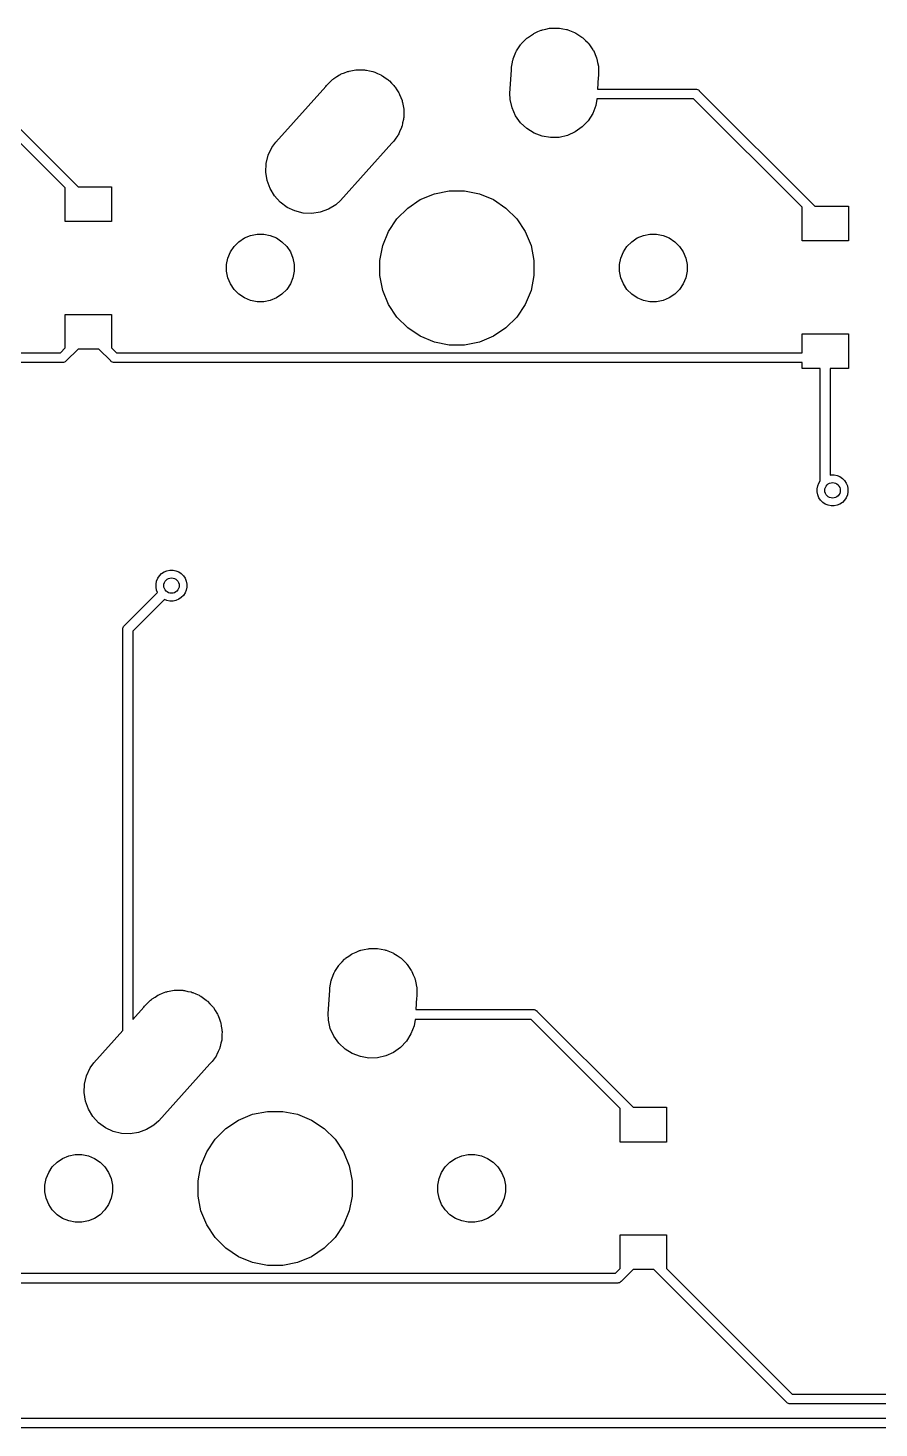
# Model space of a CAD drawing. Extents: x -26.1 to -7.5, y -7.6 to -2.3.
# Drawn here: x -19.154 to -18.288, y -3.714 to -2.288 of the extents above; entities that cross this region are included whole.
import ezdxf

# ---------------------------------------------------------------- set-up
doc = ezdxf.new("R2010")
doc.units = 0
doc.header["$MEASUREMENT"] = 0
doc.layers.add('BLACK', color=7, linetype='CONTINUOUS')

msp = doc.modelspace()

# ---------------------------------------------------------------- linework, layer by layer
at = {"layer": 'BLACK', "linetype": 'CONTINUOUS'}
for p, q in [((-18.6426, -2.29603), (-18.6396, -2.29388)), ((-18.6396, -2.29388), (-18.639, -2.29361)), ((-18.639, -2.29361), (-18.6385, -2.29325)), ((-18.6385, -2.29325), (-18.635, -2.29183)), ((-18.635, -2.29183), (-18.6317, -2.29031)), ((-18.6317, -2.29031), (-18.631, -2.29016)), ((-18.631, -2.29016), (-18.6304, -2.28991)), ((-18.6304, -2.28991), (-18.6268, -2.28919)), ((-18.6268, -2.28919), (-18.6232, -2.28836)), ((-18.6232, -2.28836), (-18.6225, -2.28834)), ((-18.6225, -2.28834), (-18.6219, -2.28821)), ((-18.6219, -2.28821), (-18.6181, -2.28821)), ((-18.6181, -2.28821), (-18.6144, -2.2881)), ((-18.6144, -2.2881), (-18.6138, -2.28821)), ((-18.6138, -2.28821), (-18.6131, -2.28821)), ((-18.6131, -2.28821), (-18.6095, -2.28893)), ((-18.6095, -2.28893), (-18.6058, -2.28955)), ((-18.6058, -2.28955), (-18.6052, -2.28978)), ((-18.6052, -2.28978), (-18.6046, -2.28991)), ((-18.6046, -2.28991), (-18.6011, -2.29133)), ((-18.6011, -2.29133), (-18.5977, -2.29265)), ((-18.5977, -2.29265), (-18.5971, -2.293)), ((-18.5971, -2.293), (-18.5965, -2.29325)), ((-18.5965, -2.29325), (-18.5934, -2.29531)), ((-18.5934, -2.29531), (-18.5903, -2.29728)), ((-18.6568, -2.31152), (-18.6547, -2.30843)), ((-18.6547, -2.30843), (-18.6527, -2.30529)), ((-18.6527, -2.30529), (-18.6523, -2.30481)), ((-18.6523, -2.30481), (-18.6519, -2.30427)), ((-18.6519, -2.30427), (-18.6493, -2.30164)), ((-18.6493, -2.30164), (-18.6467, -2.29894)), ((-18.6467, -2.29894), (-18.6462, -2.29856)), ((-18.6462, -2.29856), (-18.6457, -2.2981)), ((-18.6457, -2.2981), (-18.6426, -2.29603)), ((-18.5903, -2.29728), (-18.5898, -2.29773)), ((-18.5898, -2.29773), (-18.5893, -2.2981)), ((-18.5893, -2.2981), (-18.5866, -2.30072)), ((-18.5866, -2.30072), (-18.5839, -2.30327)), ((-18.5839, -2.30327), (-18.5836, -2.3038)), ((-18.5836, -2.3038), (-18.5831, -2.30427)), ((-18.5831, -2.30427), (-18.581, -2.30735)), ((-18.581, -2.30735), (-18.5789, -2.31038)), ((-18.6611, -2.32449), (-18.6604, -2.32083)), ((-18.6604, -2.32083), (-18.6602, -2.32022)), ((-18.6602, -2.32022), (-18.6601, -2.31958)), ((-18.6601, -2.31958), (-18.6587, -2.31615)), ((-18.6587, -2.31615), (-18.6573, -2.31268)), ((-18.6573, -2.31268), (-18.657, -2.31213)), ((-18.657, -2.31213), (-18.6568, -2.31152)), ((-18.5789, -2.31038), (-18.5786, -2.31098)), ((-18.5786, -2.31098), (-18.5782, -2.31152)), ((-18.5782, -2.31152), (-18.5768, -2.31495)), ((-18.5768, -2.31495), (-18.5753, -2.31834)), ((-18.5753, -2.31834), (-18.5752, -2.31898)), ((-18.5752, -2.31898), (-18.5749, -2.31958)), ((-18.5749, -2.31958), (-18.5742, -2.32322)), ((-18.5742, -2.32322), (-18.5734, -2.32684)), ((-18.8426, -2.33941), (-18.8397, -2.33765)), ((-18.8397, -2.33765), (-18.8369, -2.33577)), ((-18.8369, -2.33577), (-18.836, -2.33539)), ((-18.836, -2.33539), (-18.8352, -2.33488)), ((-18.8352, -2.33488), (-18.832, -2.33373)), ((-18.832, -2.33373), (-18.8288, -2.33243)), ((-18.8288, -2.33243), (-18.8279, -2.33224)), ((-18.8279, -2.33224), (-18.827, -2.3319)), ((-18.827, -2.3319), (-18.8236, -2.33139)), ((-18.8236, -2.33139), (-18.8203, -2.33073)), ((-18.8203, -2.33073), (-18.8193, -2.33073)), ((-18.8193, -2.33073), (-18.8183, -2.33058)), ((-18.8183, -2.33058), (-18.8149, -2.33073)), ((-18.8149, -2.33073), (-18.8116, -2.33073)), ((-18.8116, -2.33073), (-18.8106, -2.33092)), ((-18.8106, -2.33092), (-18.8096, -2.33096)), ((-18.8096, -2.33096), (-18.8063, -2.33177)), ((-18.8063, -2.33177), (-18.803, -2.33243)), ((-18.803, -2.33243), (-18.8021, -2.33281)), ((-18.8021, -2.33281), (-18.8011, -2.33304)), ((-18.8011, -2.33304), (-18.7981, -2.33447)), ((-18.7981, -2.33447), (-18.7949, -2.33577)), ((-18.7949, -2.33577), (-18.7941, -2.33632)), ((-18.7941, -2.33632), (-18.7932, -2.33673)), ((-18.7932, -2.33673), (-18.7905, -2.33874)), ((-18.6634, -2.35446), (-18.6618, -2.33098)), ((-18.6618, -2.32814), (-18.6611, -2.32449)), ((-18.6618, -2.33098), (-18.6618, -2.32814)), ((-18.5735, -2.33837), (-18.5743, -2.35033)), ((-18.5732, -2.33686), (-18.5735, -2.33837)), ((-18.5734, -2.32684), (-18.5733, -2.3275)), ((-18.5733, -2.3275), (-18.5732, -2.32814)), ((-18.5732, -2.32814), (-18.5732, -2.33185)), ((-18.5732, -2.33185), (-18.5732, -2.33338)), ((-18.5732, -2.33338), (-18.5732, -2.33403)), ((-18.5732, -2.33403), (-18.5732, -2.33686)), ((-19.201, -2.35197), (-19.1031, -2.44982)), ((-18.9019, -2.40454), (-18.851, -2.34779)), ((-18.851, -2.34779), (-18.8503, -2.34679)), ((-18.8503, -2.34679), (-18.8481, -2.34455)), ((-18.8481, -2.34455), (-18.8474, -2.34382)), ((-18.8474, -2.34382), (-18.8466, -2.34301)), ((-18.8466, -2.34301), (-18.8442, -2.34062)), ((-18.8442, -2.34062), (-18.8433, -2.34007)), ((-18.8433, -2.34007), (-18.8426, -2.33941)), ((-18.7905, -2.33874), (-18.7877, -2.34062)), ((-18.7877, -2.34062), (-18.787, -2.34131)), ((-18.787, -2.34131), (-18.7862, -2.34189)), ((-18.7862, -2.34189), (-18.7839, -2.34439)), ((-18.7839, -2.34439), (-18.7815, -2.34679)), ((-18.7815, -2.34679), (-18.781, -2.3476)), ((-18.781, -2.3476), (-18.7803, -2.34833)), ((-18.7803, -2.34833), (-18.7786, -2.35123)), ((-18.7786, -2.35123), (-18.7767, -2.35404)), ((-18.5743, -2.35033), (-18.4746, -2.35033)), ((-18.4746, -2.35033), (-18.4744, -2.35031)), ((-18.4744, -2.35031), (-18.4741, -2.35033)), ((-18.4741, -2.35033), (-18.4734, -2.35041)), ((-18.4734, -2.35041), (-18.4725, -2.35069)), ((-18.4725, -2.35069), (-18.4716, -2.35116)), ((-18.4716, -2.35116), (-18.4708, -2.35178)), ((-18.4708, -2.35178), (-18.4707, -2.35197)), ((-18.4707, -2.35197), (-18.3531, -2.46951)), ((-19.1161, -2.45099), (-19.2068, -2.36033)), ((-18.7767, -2.35404), (-18.7763, -2.35495)), ((-18.7763, -2.35495), (-18.7758, -2.35579)), ((-18.7758, -2.35579), (-18.7746, -2.35897)), ((-18.7746, -2.35897), (-18.7733, -2.3621)), ((-18.7733, -2.3621), (-18.7731, -2.36306)), ((-18.7731, -2.36306), (-18.7728, -2.36399)), ((-18.7728, -2.36399), (-18.7723, -2.36734)), ((-18.6632, -2.36099), (-18.6634, -2.35446)), ((-18.6613, -2.3695), (-18.6632, -2.36099)), ((-18.575, -2.36055), (-18.5761, -2.367)), ((-18.4765, -2.36033), (-18.575, -2.36033)), ((-18.575, -2.36033), (-18.575, -2.36055)), ((-18.3661, -2.47067), (-18.4765, -2.36033)), ((-18.7723, -2.36734), (-18.7716, -2.37066)), ((-18.7718, -2.38035), (-18.7719, -2.38133)), ((-18.7716, -2.37938), (-18.7718, -2.38035)), ((-18.7716, -2.37066), (-18.7716, -2.37164)), ((-18.7716, -2.37164), (-18.7715, -2.37261)), ((-18.7715, -2.37261), (-18.7716, -2.376)), ((-18.7716, -2.376), (-18.7716, -2.37938)), ((-18.6577, -2.37746), (-18.6613, -2.3695)), ((-18.6526, -2.38457), (-18.6577, -2.37746)), ((-18.5792, -2.37515), (-18.5839, -2.38255)), ((-18.5761, -2.367), (-18.5792, -2.37515)), ((-18.7754, -2.39287), (-18.7767, -2.396)), ((-18.7739, -2.3898), (-18.7754, -2.39287)), ((-18.7737, -2.38885), (-18.7739, -2.3898)), ((-18.7733, -2.38794), (-18.7737, -2.38885)), ((-18.7727, -2.38462), (-18.7733, -2.38794)), ((-18.7719, -2.38133), (-18.7727, -2.38462)), ((-18.6463, -2.39055), (-18.6526, -2.38457)), ((-18.6389, -2.39518), (-18.6463, -2.39055)), ((-18.6307, -2.39828), (-18.6389, -2.39518)), ((-18.597, -2.39395), (-18.6049, -2.39753)), ((-18.5898, -2.3889), (-18.597, -2.39395)), ((-18.5839, -2.38255), (-18.5898, -2.3889)), ((-18.9058, -2.40981), (-18.9019, -2.40454)), ((-18.7838, -2.40549), (-18.836, -2.4637)), ((-18.7815, -2.40325), (-18.7838, -2.40549)), ((-18.7796, -2.40044), (-18.7815, -2.40325)), ((-18.7776, -2.39771), (-18.7796, -2.40044)), ((-18.7772, -2.39682), (-18.7776, -2.39771)), ((-18.7767, -2.396), (-18.7772, -2.39682)), ((-18.6221, -2.39973), (-18.6307, -2.39828)), ((-18.6134, -2.39948), (-18.6221, -2.39973)), ((-18.6049, -2.39753), (-18.6134, -2.39948)), ((-18.9116, -2.42619), (-18.9095, -2.41772)), ((-18.9095, -2.41772), (-18.9058, -2.40981)), ((-18.9119, -2.43491), (-18.9116, -2.42619)), ((-18.9106, -2.44353), (-18.9119, -2.43491)), ((-19.1161, -2.48526), (-19.1161, -2.45099)), ((-19.1031, -2.44982), (-19.0689, -2.44982)), ((-19.0689, -2.44982), (-19.0689, -2.48526)), ((-18.9076, -2.45173), (-18.9106, -2.44353)), ((-18.9031, -2.45919), (-18.9076, -2.45173)), ((-18.8972, -2.46563), (-18.9031, -2.45919)), ((-18.8902, -2.47079), (-18.8972, -2.46563)), ((-18.836, -2.4637), (-18.8408, -2.46811)), ((-18.7675, -2.47153), (-18.7547, -2.46293)), ((-18.7547, -2.46293), (-18.7404, -2.45702)), ((-18.7404, -2.45702), (-18.7252, -2.454)), ((-18.7252, -2.454), (-18.7098, -2.454)), ((-18.7098, -2.454), (-18.6946, -2.45702)), ((-18.6946, -2.45702), (-18.6803, -2.46293)), ((-18.6803, -2.46293), (-18.6675, -2.47153)), ((-18.8823, -2.47448), (-18.8902, -2.47079)), ((-18.8738, -2.47656), (-18.8823, -2.47448)), ((-18.8651, -2.47694), (-18.8738, -2.47656)), ((-18.8565, -2.47562), (-18.8651, -2.47694)), ((-18.8483, -2.47264), (-18.8565, -2.47562)), ((-18.8408, -2.46811), (-18.8483, -2.47264)), ((-18.7785, -2.48246), (-18.7675, -2.47153)), ((-18.6675, -2.47153), (-18.6565, -2.48246)), ((-18.3661, -2.50494), (-18.3661, -2.47067)), ((-18.3531, -2.46951), (-18.3189, -2.46951)), ((-18.3189, -2.46951), (-18.3189, -2.50494)), ((-19.0689, -2.48526), (-19.1161, -2.48526)), ((-18.793, -2.5096), (-18.7871, -2.49532)), ((-18.7871, -2.49532), (-18.7785, -2.48246)), ((-18.6565, -2.48246), (-18.6479, -2.49532)), ((-18.6479, -2.49532), (-18.642, -2.5096)), ((-18.9443, -2.51054), (-18.9395, -2.50574)), ((-18.9395, -2.50574), (-18.9338, -2.50197)), ((-18.9338, -2.50197), (-18.9275, -2.49938)), ((-18.9275, -2.49938), (-18.9209, -2.49805)), ((-18.9209, -2.49805), (-18.9141, -2.49805)), ((-18.9141, -2.49805), (-18.9075, -2.49938)), ((-18.9075, -2.49938), (-18.9012, -2.50197)), ((-18.9012, -2.50197), (-18.8955, -2.50574)), ((-18.8955, -2.50574), (-18.8907, -2.51054)), ((-18.5443, -2.51054), (-18.5395, -2.50574)), ((-18.5395, -2.50574), (-18.5338, -2.50197)), ((-18.5338, -2.50197), (-18.5275, -2.49938)), ((-18.5275, -2.49938), (-18.5209, -2.49805)), ((-18.5209, -2.49805), (-18.5141, -2.49805)), ((-18.5141, -2.49805), (-18.5075, -2.49938)), ((-18.5075, -2.49938), (-18.5012, -2.50197)), ((-18.5012, -2.50197), (-18.4955, -2.50574)), ((-18.4955, -2.50574), (-18.4907, -2.51054)), ((-18.3189, -2.50494), (-18.3661, -2.50494)), ((-18.9519, -2.52911), (-18.9506, -2.52245)), ((-18.9506, -2.52245), (-18.948, -2.51618)), ((-18.948, -2.51618), (-18.9443, -2.51054)), ((-18.8907, -2.51054), (-18.887, -2.51618)), ((-18.887, -2.51618), (-18.8844, -2.52245)), ((-18.8844, -2.52245), (-18.8831, -2.52911)), ((-18.796, -2.52477), (-18.793, -2.5096)), ((-18.642, -2.5096), (-18.639, -2.52477)), ((-18.5519, -2.52911), (-18.5506, -2.52245)), ((-18.5506, -2.52245), (-18.548, -2.51618)), ((-18.548, -2.51618), (-18.5443, -2.51054)), ((-18.4907, -2.51054), (-18.487, -2.51618)), ((-18.487, -2.51618), (-18.4844, -2.52245)), ((-18.4844, -2.52245), (-18.4831, -2.52911)), ((-18.9519, -2.53589), (-18.9519, -2.52911)), ((-18.9506, -2.54255), (-18.9519, -2.53589)), ((-18.8831, -2.53589), (-18.8844, -2.54255)), ((-18.8831, -2.52911), (-18.8831, -2.53589)), ((-18.796, -2.54023), (-18.796, -2.52477)), ((-18.639, -2.52477), (-18.639, -2.54023)), ((-18.5519, -2.53589), (-18.5519, -2.52911)), ((-18.5506, -2.54255), (-18.5519, -2.53589)), ((-18.4831, -2.53589), (-18.4844, -2.54255)), ((-18.4831, -2.52911), (-18.4831, -2.53589)), ((-18.948, -2.54882), (-18.9506, -2.54255)), ((-18.9443, -2.55446), (-18.948, -2.54882)), ((-18.887, -2.54882), (-18.8907, -2.55446)), ((-18.8844, -2.54255), (-18.887, -2.54882)), ((-18.793, -2.5554), (-18.796, -2.54023)), ((-18.639, -2.54023), (-18.642, -2.5554)), ((-18.548, -2.54882), (-18.5506, -2.54255)), ((-18.5443, -2.55446), (-18.548, -2.54882)), ((-18.487, -2.54882), (-18.4907, -2.55446)), ((-18.4844, -2.54255), (-18.487, -2.54882)), ((-18.9395, -2.55926), (-18.9443, -2.55446)), ((-18.9338, -2.56303), (-18.9395, -2.55926)), ((-18.9275, -2.56562), (-18.9338, -2.56303)), ((-18.9209, -2.56695), (-18.9275, -2.56562)), ((-18.9075, -2.56562), (-18.9141, -2.56695)), ((-18.9012, -2.56303), (-18.9075, -2.56562)), ((-18.8955, -2.55926), (-18.9012, -2.56303)), ((-18.8907, -2.55446), (-18.8955, -2.55926)), ((-18.7871, -2.56968), (-18.793, -2.5554)), ((-18.642, -2.5554), (-18.6479, -2.56968)), ((-18.5395, -2.55926), (-18.5443, -2.55446)), ((-18.5338, -2.56303), (-18.5395, -2.55926)), ((-18.5275, -2.56562), (-18.5338, -2.56303)), ((-18.5209, -2.56695), (-18.5275, -2.56562)), ((-18.5075, -2.56562), (-18.5141, -2.56695)), ((-18.5012, -2.56303), (-18.5075, -2.56562)), ((-18.4955, -2.55926), (-18.5012, -2.56303)), ((-18.4907, -2.55446), (-18.4955, -2.55926)), ((-19.1161, -2.61401), (-19.1161, -2.57974)), ((-19.1161, -2.57974), (-19.0689, -2.57974)), ((-19.0689, -2.57974), (-19.0689, -2.61401)), ((-18.9141, -2.56695), (-18.9209, -2.56695)), ((-18.7785, -2.58254), (-18.7871, -2.56968)), ((-18.6479, -2.56968), (-18.6565, -2.58254)), ((-18.5141, -2.56695), (-18.5209, -2.56695)), ((-18.7675, -2.59347), (-18.7785, -2.58254)), ((-18.7547, -2.60207), (-18.7675, -2.59347)), ((-18.6675, -2.59347), (-18.6803, -2.60207)), ((-18.6565, -2.58254), (-18.6675, -2.59347)), ((-18.7404, -2.60798), (-18.7547, -2.60207)), ((-18.7252, -2.611), (-18.7404, -2.60798)), ((-18.6946, -2.60798), (-18.7098, -2.611)), ((-18.6803, -2.60207), (-18.6946, -2.60798)), ((-18.3661, -2.61887), (-18.3661, -2.59943)), ((-18.3661, -2.59943), (-18.3189, -2.59943)), ((-18.3189, -2.59943), (-18.3189, -2.63486)), ((-20.189, -2.61887), (-19.121, -2.61887)), ((-19.121, -2.61887), (-19.1161, -2.61401)), ((-19.1031, -2.61518), (-19.1152, -2.62724)), ((-19.0819, -2.61518), (-19.1031, -2.61518)), ((-19.0698, -2.62724), (-19.0819, -2.61518)), ((-19.0689, -2.61401), (-19.064, -2.61887)), ((-19.064, -2.61887), (-18.3661, -2.61887)), ((-18.7098, -2.611), (-18.7252, -2.611)), ((-19.1192, -2.62887), (-20.1908, -2.62887)), ((-19.1189, -2.6289), (-19.1192, -2.62887)), ((-19.1187, -2.62887), (-19.1189, -2.6289)), ((-19.1179, -2.6288), (-19.1187, -2.62887)), ((-19.117, -2.62852), (-19.1179, -2.6288)), ((-19.1161, -2.62805), (-19.117, -2.62852)), ((-19.1154, -2.62743), (-19.1161, -2.62805)), ((-19.1152, -2.62724), (-19.1154, -2.62743)), ((-19.0696, -2.62743), (-19.0698, -2.62724)), ((-19.0689, -2.62805), (-19.0696, -2.62743)), ((-19.068, -2.62852), (-19.0689, -2.62805)), ((-19.0671, -2.6288), (-19.068, -2.62852)), ((-19.0663, -2.62887), (-19.0671, -2.6288)), ((-19.0661, -2.6289), (-19.0663, -2.62887)), ((-19.0663, -2.62887), (-19.0663, -2.62887)), ((-19.0658, -2.62887), (-19.0661, -2.6289)), ((-18.3661, -2.62887), (-19.0658, -2.62887)), ((-18.3661, -2.63486), (-18.3661, -2.62887)), ((-18.3475, -2.63486), (-18.3661, -2.63486)), ((-18.3475, -2.74936), (-18.3475, -2.63486)), ((-18.3189, -2.63486), (-18.3375, -2.63486)), ((-18.3375, -2.63486), (-18.3375, -2.74344)), ((-18.3501, -2.75441), (-18.349, -2.75154)), ((-18.349, -2.75154), (-18.3475, -2.74936)), ((-18.3375, -2.74344), (-18.3366, -2.74325)), ((-18.3366, -2.74325), (-18.3334, -2.74325)), ((-18.3334, -2.74325), (-18.3304, -2.74386)), ((-18.3304, -2.74386), (-18.3275, -2.74504)), ((-18.3275, -2.74504), (-18.325, -2.74677)), ((-18.325, -2.74677), (-18.3228, -2.74896)), ((-18.3228, -2.74896), (-18.321, -2.75154)), ((-18.321, -2.75154), (-18.3199, -2.75441)), ((-18.3507, -2.75745), (-18.3501, -2.75441)), ((-18.3507, -2.76055), (-18.3507, -2.75745)), ((-18.3501, -2.76359), (-18.3507, -2.76055)), ((-18.349, -2.76646), (-18.3501, -2.76359)), ((-18.3199, -2.76359), (-18.321, -2.76646)), ((-18.3199, -2.75441), (-18.3193, -2.75745)), ((-18.3193, -2.76055), (-18.3199, -2.76359)), ((-18.3193, -2.75745), (-18.3193, -2.76055)), ((-18.3472, -2.76904), (-18.349, -2.76646)), ((-18.345, -2.77123), (-18.3472, -2.76904)), ((-18.3425, -2.77296), (-18.345, -2.77123)), ((-18.3396, -2.77414), (-18.3425, -2.77296)), ((-18.3366, -2.77475), (-18.3396, -2.77414)), ((-18.3334, -2.77475), (-18.3366, -2.77475)), ((-18.3304, -2.77414), (-18.3334, -2.77475)), ((-18.3275, -2.77296), (-18.3304, -2.77414)), ((-18.325, -2.77123), (-18.3275, -2.77296)), ((-18.3228, -2.76904), (-18.325, -2.77123)), ((-18.321, -2.76646), (-18.3228, -2.76904)), ((-19.0237, -2.85445), (-19.0231, -2.85141)), ((-19.0231, -2.85141), (-19.022, -2.84854)), ((-19.022, -2.84854), (-19.0202, -2.84596)), ((-19.0202, -2.84596), (-19.018, -2.84377)), ((-19.018, -2.84377), (-19.0155, -2.84204)), ((-19.0155, -2.84204), (-19.0126, -2.84086)), ((-19.0126, -2.84086), (-19.0096, -2.84025)), ((-19.0096, -2.84025), (-19.0064, -2.84025)), ((-19.0064, -2.84025), (-19.0034, -2.84086)), ((-19.0034, -2.84086), (-19.0005, -2.84204)), ((-19.0005, -2.84204), (-18.998, -2.84377)), ((-18.998, -2.84377), (-18.9958, -2.84596)), ((-18.9958, -2.84596), (-18.994, -2.84854)), ((-18.994, -2.84854), (-18.9929, -2.85141)), ((-18.9929, -2.85141), (-18.9923, -2.85445)), ((-19.0559, -2.89679), (-19.0221, -2.86305)), ((-19.0237, -2.85755), (-19.0237, -2.85445)), ((-19.0231, -2.86059), (-19.0237, -2.85755)), ((-19.0221, -2.86305), (-19.0231, -2.86059)), ((-18.9958, -2.86604), (-18.998, -2.86823)), ((-18.994, -2.86346), (-18.9958, -2.86604)), ((-18.9929, -2.86059), (-18.994, -2.86346)), ((-18.9923, -2.85755), (-18.9929, -2.86059)), ((-18.9923, -2.85445), (-18.9923, -2.85755)), ((-19.0151, -2.87012), (-19.0475, -2.90257)), ((-19.0126, -2.87114), (-19.0151, -2.87012)), ((-19.0096, -2.87175), (-19.0126, -2.87114)), ((-19.0064, -2.87175), (-19.0096, -2.87175)), ((-19.0034, -2.87114), (-19.0064, -2.87175)), ((-19.0005, -2.86996), (-19.0034, -2.87114)), ((-18.998, -2.86823), (-19.0005, -2.86996)), ((-19.0575, -2.9005), (-19.0574, -2.89952)), ((-19.0575, -2.90075), (-19.0575, -2.9005)), ((-19.0575, -3.30925), (-19.0575, -2.90075)), ((-19.0574, -2.89952), (-19.0571, -2.89858)), ((-19.0571, -2.89858), (-19.0567, -2.89771)), ((-19.0571, -2.89858), (-19.0571, -2.89858)), ((-19.0567, -2.89771), (-19.0561, -2.89695)), ((-19.0561, -2.89695), (-19.0559, -2.89679)), ((-19.0475, -2.90257), (-19.0475, -3.29811)), ((-18.8343, -3.23914), (-18.8317, -3.23644)), ((-18.8317, -3.23644), (-18.8312, -3.23606)), ((-18.8312, -3.23606), (-18.8307, -3.2356)), ((-18.8307, -3.2356), (-18.8276, -3.23353)), ((-18.8276, -3.23353), (-18.8246, -3.23138)), ((-18.8246, -3.23138), (-18.824, -3.23111)), ((-18.824, -3.23111), (-18.8235, -3.23075)), ((-18.8235, -3.23075), (-18.82, -3.22933)), ((-18.82, -3.22933), (-18.8167, -3.22781)), ((-18.8167, -3.22781), (-18.816, -3.22766)), ((-18.816, -3.22766), (-18.8154, -3.22741)), ((-18.8154, -3.22741), (-18.8118, -3.22669)), ((-18.8118, -3.22669), (-18.8082, -3.22586)), ((-18.8082, -3.22586), (-18.8075, -3.22584)), ((-18.8075, -3.22584), (-18.8069, -3.22571)), ((-18.8069, -3.22571), (-18.8031, -3.22571)), ((-18.8031, -3.22571), (-18.7994, -3.2256)), ((-18.7994, -3.2256), (-18.7988, -3.22571)), ((-18.7988, -3.22571), (-18.7981, -3.22571)), ((-18.7981, -3.22571), (-18.7945, -3.22643)), ((-18.7945, -3.22643), (-18.7908, -3.22705)), ((-18.7908, -3.22705), (-18.7902, -3.22728)), ((-18.7902, -3.22728), (-18.7896, -3.22741)), ((-18.7896, -3.22741), (-18.7861, -3.22883)), ((-18.7861, -3.22883), (-18.7827, -3.23015)), ((-18.7827, -3.23015), (-18.7821, -3.2305)), ((-18.7821, -3.2305), (-18.7815, -3.23075)), ((-18.7815, -3.23075), (-18.7784, -3.23281)), ((-18.7784, -3.23281), (-18.7753, -3.23478)), ((-18.7753, -3.23478), (-18.7748, -3.23523)), ((-18.7748, -3.23523), (-18.7743, -3.2356)), ((-18.7743, -3.2356), (-18.7716, -3.23822)), ((-18.8437, -3.25365), (-18.8423, -3.25018)), ((-18.8423, -3.25018), (-18.842, -3.24963)), ((-18.842, -3.24963), (-18.8418, -3.24902)), ((-18.8418, -3.24902), (-18.8397, -3.24593)), ((-18.8397, -3.24593), (-18.8377, -3.24279)), ((-18.8377, -3.24279), (-18.8373, -3.24231)), ((-18.8373, -3.24231), (-18.8369, -3.24177)), ((-18.8369, -3.24177), (-18.8343, -3.23914)), ((-18.7716, -3.23822), (-18.7689, -3.24077)), ((-18.7689, -3.24077), (-18.7686, -3.2413)), ((-18.7686, -3.2413), (-18.7681, -3.24177)), ((-18.7681, -3.24177), (-18.766, -3.24485)), ((-18.766, -3.24485), (-18.7639, -3.24788)), ((-18.7639, -3.24788), (-18.7636, -3.24848)), ((-18.7636, -3.24848), (-18.7632, -3.24902)), ((-18.7632, -3.24902), (-18.7618, -3.25245)), ((-18.8468, -3.26564), (-18.8461, -3.26199)), ((-18.8461, -3.26199), (-18.8454, -3.25833)), ((-18.8454, -3.25833), (-18.8452, -3.25772)), ((-18.8452, -3.25772), (-18.8451, -3.25708)), ((-18.8451, -3.25708), (-18.8437, -3.25365)), ((-18.7618, -3.25245), (-18.7603, -3.25584)), ((-18.7603, -3.25584), (-18.7602, -3.25648)), ((-18.7602, -3.25648), (-18.7599, -3.25708)), ((-18.7599, -3.25708), (-18.7592, -3.26072)), ((-18.7592, -3.26072), (-18.7584, -3.26434)), ((-18.7584, -3.26434), (-18.7583, -3.265)), ((-18.7583, -3.265), (-18.7582, -3.26564)), ((-19.0316, -3.28051), (-19.0292, -3.27812)), ((-19.0292, -3.27812), (-19.0283, -3.27757)), ((-19.0283, -3.27757), (-19.0276, -3.27691)), ((-19.0276, -3.27691), (-19.0247, -3.27515)), ((-19.0247, -3.27515), (-19.0219, -3.27327)), ((-19.0219, -3.27327), (-19.021, -3.27289)), ((-19.021, -3.27289), (-19.0202, -3.27238)), ((-19.0202, -3.27238), (-19.017, -3.27123)), ((-19.017, -3.27123), (-19.0138, -3.26993)), ((-19.0138, -3.26993), (-19.0129, -3.26974)), ((-19.0129, -3.26974), (-19.012, -3.2694)), ((-19.012, -3.2694), (-19.0086, -3.26889)), ((-19.0086, -3.26889), (-19.0053, -3.26823)), ((-19.0053, -3.26823), (-19.0043, -3.26823)), ((-19.0043, -3.26823), (-19.0033, -3.26808)), ((-19.0033, -3.26808), (-18.9999, -3.26823)), ((-18.9999, -3.26823), (-18.9966, -3.26823)), ((-18.9966, -3.26823), (-18.9956, -3.26842)), ((-18.9956, -3.26842), (-18.9946, -3.26846)), ((-18.9946, -3.26846), (-18.9913, -3.26927)), ((-18.9913, -3.26927), (-18.988, -3.26993)), ((-18.988, -3.26993), (-18.9871, -3.27031)), ((-18.9871, -3.27031), (-18.9861, -3.27054)), ((-18.9861, -3.27054), (-18.9831, -3.27197)), ((-18.9831, -3.27197), (-18.9799, -3.27327)), ((-18.9799, -3.27327), (-18.9791, -3.27382)), ((-18.9791, -3.27382), (-18.9782, -3.27423)), ((-18.9782, -3.27423), (-18.9755, -3.27624)), ((-18.9755, -3.27624), (-18.9727, -3.27812)), ((-18.9727, -3.27812), (-18.972, -3.27881)), ((-18.972, -3.27881), (-18.9712, -3.27939)), ((-18.9712, -3.27939), (-18.9689, -3.28189)), ((-18.8484, -3.29196), (-18.8468, -3.26848)), ((-18.8468, -3.26848), (-18.8468, -3.26564)), ((-18.7585, -3.27587), (-18.7593, -3.28783)), ((-18.7582, -3.27436), (-18.7585, -3.27587)), ((-18.7582, -3.26564), (-18.7582, -3.26935)), ((-18.7582, -3.26935), (-18.7582, -3.27088)), ((-18.7582, -3.27088), (-18.7582, -3.27153)), ((-18.7582, -3.27153), (-18.7582, -3.27436)), ((-19.0475, -3.29811), (-19.036, -3.28529)), ((-19.036, -3.28529), (-19.0353, -3.28429)), ((-19.0353, -3.28429), (-19.0331, -3.28205)), ((-19.0331, -3.28205), (-19.0324, -3.28132)), ((-19.0324, -3.28132), (-19.0316, -3.28051)), ((-18.9689, -3.28189), (-18.9665, -3.28429)), ((-18.9665, -3.28429), (-18.966, -3.2851)), ((-18.966, -3.2851), (-18.9653, -3.28583)), ((-18.9653, -3.28583), (-18.9636, -3.28873)), ((-18.9636, -3.28873), (-18.9617, -3.29154)), ((-18.9617, -3.29154), (-18.9613, -3.29245)), ((-18.9613, -3.29245), (-18.9608, -3.29329)), ((-18.9608, -3.29329), (-18.9596, -3.29647)), ((-18.8482, -3.29849), (-18.8484, -3.29196)), ((-18.7593, -3.28783), (-18.64, -3.28783)), ((-18.64, -3.28783), (-18.6397, -3.28781)), ((-18.6397, -3.28781), (-18.6395, -3.28783)), ((-18.6395, -3.28783), (-18.6387, -3.28791)), ((-18.6387, -3.28791), (-18.6378, -3.28819)), ((-18.6378, -3.28819), (-18.6369, -3.28866)), ((-18.6369, -3.28866), (-18.6362, -3.28928)), ((-18.6362, -3.28928), (-18.636, -3.28947)), ((-18.636, -3.28947), (-18.5381, -3.38732)), ((-18.9596, -3.29647), (-18.9583, -3.2996)), ((-18.9583, -3.2996), (-18.9581, -3.30056)), ((-18.9581, -3.30056), (-18.9578, -3.30149)), ((-18.9578, -3.30149), (-18.9573, -3.30484)), ((-18.9573, -3.30484), (-18.9566, -3.30816)), ((-18.8463, -3.307), (-18.8482, -3.29849)), ((-18.8427, -3.31496), (-18.8463, -3.307)), ((-18.7611, -3.3045), (-18.7642, -3.31265)), ((-18.76, -3.29805), (-18.7611, -3.3045)), ((-18.6418, -3.29783), (-18.76, -3.29783)), ((-18.76, -3.29783), (-18.76, -3.29805)), ((-18.5511, -3.38849), (-18.6418, -3.29783)), ((-19.0869, -3.34204), (-19.0575, -3.30925)), ((-18.9577, -3.32212), (-18.9583, -3.32544)), ((-18.9569, -3.31883), (-18.9577, -3.32212)), ((-18.9568, -3.31785), (-18.9569, -3.31883)), ((-18.9566, -3.31688), (-18.9568, -3.31785)), ((-18.9566, -3.30816), (-18.9566, -3.30914)), ((-18.9566, -3.30914), (-18.9565, -3.31011)), ((-18.9565, -3.31011), (-18.9566, -3.3135)), ((-18.9566, -3.3135), (-18.9566, -3.31688)), ((-18.8376, -3.32207), (-18.8427, -3.31496)), ((-18.8313, -3.32805), (-18.8376, -3.32207)), ((-18.7689, -3.32005), (-18.7748, -3.3264)), ((-18.7642, -3.31265), (-18.7689, -3.32005)), ((-18.9626, -3.33521), (-18.9646, -3.33794)), ((-18.9622, -3.33432), (-18.9626, -3.33521)), ((-18.9617, -3.3335), (-18.9622, -3.33432)), ((-18.9604, -3.33037), (-18.9617, -3.3335)), ((-18.9589, -3.3273), (-18.9604, -3.33037)), ((-18.9587, -3.32635), (-18.9589, -3.3273)), ((-18.9583, -3.32544), (-18.9587, -3.32635)), ((-18.8239, -3.33268), (-18.8313, -3.32805)), ((-18.8157, -3.33578), (-18.8239, -3.33268)), ((-18.8071, -3.33723), (-18.8157, -3.33578)), ((-18.7899, -3.33503), (-18.7984, -3.33698)), ((-18.782, -3.33145), (-18.7899, -3.33503)), ((-18.7748, -3.3264), (-18.782, -3.33145)), ((-19.0945, -3.35522), (-19.0908, -3.34731)), ((-19.0908, -3.34731), (-19.0869, -3.34204)), ((-18.9688, -3.34299), (-19.021, -3.4012)), ((-18.9665, -3.34075), (-18.9688, -3.34299)), ((-18.9646, -3.33794), (-18.9665, -3.34075)), ((-18.7984, -3.33698), (-18.8071, -3.33723)), ((-19.0969, -3.37241), (-19.0966, -3.36369)), ((-19.0966, -3.36369), (-19.0945, -3.35522)), ((-19.0956, -3.38103), (-19.0969, -3.37241)), ((-19.0926, -3.38923), (-19.0956, -3.38103)), ((-19.0881, -3.39669), (-19.0926, -3.38923)), ((-18.9254, -3.39452), (-18.9102, -3.3915)), ((-18.9102, -3.3915), (-18.8948, -3.3915)), ((-18.8948, -3.3915), (-18.8796, -3.39452)), ((-18.5511, -3.42276), (-18.5511, -3.38849)), ((-18.5381, -3.38732), (-18.5039, -3.38732)), ((-18.5039, -3.38732), (-18.5039, -3.42276)), ((-19.0822, -3.40313), (-19.0881, -3.39669)), ((-19.0752, -3.40829), (-19.0822, -3.40313)), ((-19.0258, -3.40561), (-19.0333, -3.41014)), ((-19.021, -3.4012), (-19.0258, -3.40561)), ((-18.9525, -3.40903), (-18.9397, -3.40043)), ((-18.9397, -3.40043), (-18.9254, -3.39452)), ((-18.8796, -3.39452), (-18.8653, -3.40043)), ((-18.8653, -3.40043), (-18.8525, -3.40903)), ((-19.0673, -3.41198), (-19.0752, -3.40829)), ((-19.0588, -3.41406), (-19.0673, -3.41198)), ((-19.0501, -3.41444), (-19.0588, -3.41406)), ((-19.0415, -3.41312), (-19.0501, -3.41444)), ((-19.0333, -3.41014), (-19.0415, -3.41312)), ((-18.9721, -3.43282), (-18.9635, -3.41996)), ((-18.9635, -3.41996), (-18.9525, -3.40903)), ((-18.8525, -3.40903), (-18.8415, -3.41996)), ((-18.8415, -3.41996), (-18.8329, -3.43282)), ((-19.1125, -3.43688), (-19.1059, -3.43555)), ((-19.1059, -3.43555), (-19.0991, -3.43555)), ((-19.0991, -3.43555), (-19.0925, -3.43688)), ((-18.978, -3.4471), (-18.9721, -3.43282)), ((-18.8329, -3.43282), (-18.827, -3.4471)), ((-18.7125, -3.43688), (-18.7059, -3.43555)), ((-18.7059, -3.43555), (-18.6991, -3.43555)), ((-18.6991, -3.43555), (-18.6925, -3.43688)), ((-18.5039, -3.42276), (-18.5511, -3.42276)), ((-19.133, -3.45368), (-19.1293, -3.44804)), ((-19.1293, -3.44804), (-19.1245, -3.44324)), ((-19.1245, -3.44324), (-19.1188, -3.43947)), ((-19.1188, -3.43947), (-19.1125, -3.43688)), ((-19.0925, -3.43688), (-19.0862, -3.43947)), ((-19.0862, -3.43947), (-19.0805, -3.44324)), ((-19.0805, -3.44324), (-19.0757, -3.44804)), ((-19.0757, -3.44804), (-19.072, -3.45368)), ((-18.981, -3.46227), (-18.978, -3.4471)), ((-18.827, -3.4471), (-18.824, -3.46227)), ((-18.733, -3.45368), (-18.7293, -3.44804)), ((-18.7293, -3.44804), (-18.7245, -3.44324)), ((-18.7245, -3.44324), (-18.7188, -3.43947)), ((-18.7188, -3.43947), (-18.7125, -3.43688)), ((-18.6925, -3.43688), (-18.6862, -3.43947)), ((-18.6862, -3.43947), (-18.6805, -3.44324)), ((-18.6805, -3.44324), (-18.6757, -3.44804)), ((-18.6757, -3.44804), (-18.672, -3.45368)), ((-19.1369, -3.46661), (-19.1356, -3.45995)), ((-19.1356, -3.45995), (-19.133, -3.45368)), ((-19.072, -3.45368), (-19.0694, -3.45995)), ((-19.0694, -3.45995), (-19.0681, -3.46661)), ((-18.981, -3.47773), (-18.981, -3.46227)), ((-18.824, -3.46227), (-18.824, -3.47773)), ((-18.7369, -3.46661), (-18.7356, -3.45995)), ((-18.7356, -3.45995), (-18.733, -3.45368)), ((-18.672, -3.45368), (-18.6694, -3.45995)), ((-18.6694, -3.45995), (-18.6681, -3.46661)), ((-19.1369, -3.47339), (-19.1369, -3.46661)), ((-19.1356, -3.48005), (-19.1369, -3.47339)), ((-19.0681, -3.47339), (-19.0694, -3.48005)), ((-19.0681, -3.46661), (-19.0681, -3.47339)), ((-18.978, -3.4929), (-18.981, -3.47773)), ((-18.824, -3.47773), (-18.827, -3.4929)), ((-18.7369, -3.47339), (-18.7369, -3.46661)), ((-18.7356, -3.48005), (-18.7369, -3.47339)), ((-18.6681, -3.47339), (-18.6694, -3.48005)), ((-18.6681, -3.46661), (-18.6681, -3.47339)), ((-19.133, -3.48632), (-19.1356, -3.48005)), ((-19.1293, -3.49196), (-19.133, -3.48632)), ((-19.1245, -3.49676), (-19.1293, -3.49196)), ((-19.0757, -3.49196), (-19.0805, -3.49676)), ((-19.072, -3.48632), (-19.0757, -3.49196)), ((-19.0694, -3.48005), (-19.072, -3.48632)), ((-18.9721, -3.50718), (-18.978, -3.4929)), ((-18.827, -3.4929), (-18.8329, -3.50718)), ((-18.733, -3.48632), (-18.7356, -3.48005)), ((-18.7293, -3.49196), (-18.733, -3.48632)), ((-18.7245, -3.49676), (-18.7293, -3.49196)), ((-18.6757, -3.49196), (-18.6805, -3.49676)), ((-18.672, -3.48632), (-18.6757, -3.49196)), ((-18.6694, -3.48005), (-18.672, -3.48632)), ((-19.1188, -3.50053), (-19.1245, -3.49676)), ((-19.1125, -3.50312), (-19.1188, -3.50053)), ((-19.1059, -3.50445), (-19.1125, -3.50312)), ((-19.0991, -3.50445), (-19.1059, -3.50445)), ((-19.0925, -3.50312), (-19.0991, -3.50445)), ((-19.0862, -3.50053), (-19.0925, -3.50312)), ((-19.0805, -3.49676), (-19.0862, -3.50053)), ((-18.9635, -3.52004), (-18.9721, -3.50718)), ((-18.8329, -3.50718), (-18.8415, -3.52004)), ((-18.7188, -3.50053), (-18.7245, -3.49676)), ((-18.7125, -3.50312), (-18.7188, -3.50053)), ((-18.7059, -3.50445), (-18.7125, -3.50312)), ((-18.6991, -3.50445), (-18.7059, -3.50445)), ((-18.6925, -3.50312), (-18.6991, -3.50445)), ((-18.6862, -3.50053), (-18.6925, -3.50312)), ((-18.6805, -3.49676), (-18.6862, -3.50053)), ((-18.9525, -3.53097), (-18.9635, -3.52004)), ((-18.8415, -3.52004), (-18.8525, -3.53097)), ((-18.5511, -3.55151), (-18.5511, -3.51724)), ((-18.5511, -3.51724), (-18.5039, -3.51724)), ((-18.5039, -3.51724), (-18.5039, -3.55151)), ((-18.9397, -3.53957), (-18.9525, -3.53097)), ((-18.8525, -3.53097), (-18.8653, -3.53957)), ((-18.9254, -3.54548), (-18.9397, -3.53957)), ((-18.9102, -3.5485), (-18.9254, -3.54548)), ((-18.8948, -3.5485), (-18.9102, -3.5485)), ((-18.8796, -3.54548), (-18.8948, -3.5485)), ((-18.8653, -3.53957), (-18.8796, -3.54548)), ((-19.2515, -3.55637), (-18.556, -3.55637)), ((-18.556, -3.55637), (-18.5511, -3.55151)), ((-18.5502, -3.56474), (-18.5504, -3.56493)), ((-18.5381, -3.55268), (-18.5502, -3.56474)), ((-18.5169, -3.55268), (-18.5381, -3.55268)), ((-18.3818, -3.68774), (-18.5169, -3.55268)), ((-18.5039, -3.55151), (-18.376, -3.67938)), ((-18.5542, -3.56637), (-19.2533, -3.56637)), ((-18.5539, -3.5664), (-18.5542, -3.56637)), ((-18.5537, -3.56637), (-18.5539, -3.5664)), ((-18.5529, -3.5663), (-18.5537, -3.56637)), ((-18.552, -3.56602), (-18.5529, -3.5663)), ((-18.5511, -3.56555), (-18.552, -3.56602)), ((-18.5504, -3.56493), (-18.5511, -3.56555)), ((-18.3816, -3.68793), (-18.3818, -3.68774)), ((-18.3814, -3.68813), (-18.3816, -3.68793)), ((-18.3809, -3.68856), (-18.3814, -3.68813)), ((-18.38, -3.68902), (-18.3809, -3.68856)), ((-18.3791, -3.68931), (-18.38, -3.68902)), ((-18.3781, -3.6894), (-18.3791, -3.68931)), ((-18.3778, -3.68938), (-18.3781, -3.6894)), ((-17.4523, -3.68938), (-18.3778, -3.68938)), ((-18.376, -3.67938), (-17.4497, -3.67938)), ((-21.47, -3.704), (-17.6669, -3.704)), ((-17.6697, -3.714), (-21.47, -3.714))]:
    msp.add_line(p, q, dxfattribs=at)
at = {"layer": 'BLACK'}
for centre in [(-18.335, -2.759), (-19.008, -2.856)]:
    msp.add_circle(centre, 0.00787, dxfattribs=at)

doc.saveas('drawing.dxf')
